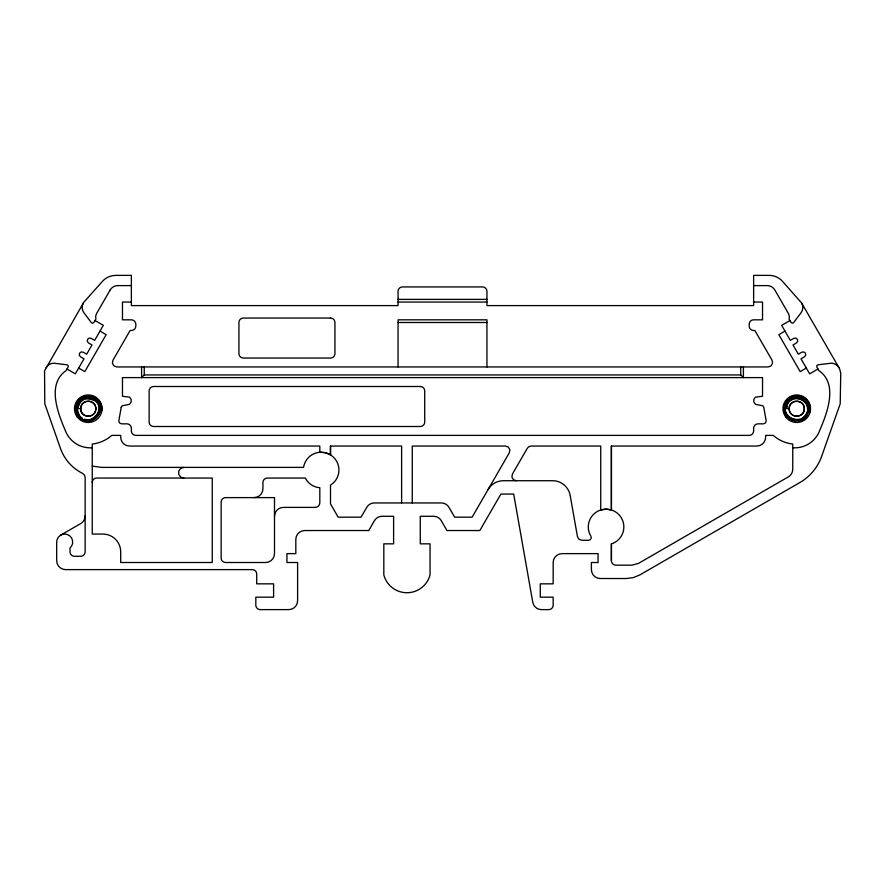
<?xml version="1.0" encoding="UTF-8"?>
<svg xmlns="http://www.w3.org/2000/svg" width="885" height="885" viewBox="0 0 885 885"><rect width="100%" height="100%" fill="white"/><g stroke="black" fill="none" stroke-linecap="round" stroke-linejoin="round"><path stroke-width="1.33" d="M92.25 482.502A4.447 4.447 0 0 1 96.697 478.055L212.256 478.055L212.256 562.506L120.703 562.506L120.703 551.842A17.777 17.777 0 0 0 102.925 534.064L92.25 534.064L92.25 444.06A35.555 35.555 0 0 0 111.776 435.387L120.703 435.387L120.703 437.168A8.894 8.894 0 0 0 129.586 446.051L319.817 446.051L319.817 452.268L325.359 452.722L330.492 454.868L330.492 446.051L401.613 446.051L401.613 502.945M516.276 480.721L513.422 479.681L511.895 477.048L512.426 474.061L527.305 448.275L528.942 446.648L531.155 446.051L600.738 446.051L600.738 509.992L606.07 509.174L611.402 509.992L611.402 446.051L756.741 446.051A8.894 8.894 0 0 0 765.636 437.168L765.636 435.387L773.225 435.387A35.555 35.555 0 0 0 792.75 444.049L792.75 469.194A8.894 8.894 0 0 1 788.303 476.893L638.483 563.391L631.813 565.172L615.849 565.172A4.447 4.447 0 0 1 611.402 560.725L611.402 543.91A17.777 17.777 0 0 0 622.542 520.258A17.777 17.777 0 0 0 598.05 511.076A17.777 17.777 0 0 0 590.903 536.221L591.257 538.036L590.361 539.651L588.625 540.281L581.821 540.281L578.956 539.242L577.44 536.609L570.172 495.412A17.777 17.777 0 0 0 552.671 480.721L503.443 480.721A17.777 17.777 0 0 0 488.044 489.615M78.157 408.56C77.924 400.861 87.416 395.341 93.921 399.666M786.654 408.56C786.201 395.086 808.149 395.562 807.485 408.892M75.579 408.516C75.214 389.422 106.543 394.168 101.155 412.222C103.556 403.87 96.045 394.776 87.349 395.772M77.028 406.082C79.772 441.084 120.327 400.474 85.425 398.759M807.385 411.226C804.277 426.902 778.999 417.974 786.3 403.737C792.263 389.599 814.665 400.374 807.751 413.959C801.511 428.827 777.815 417.454 785.194 403.228C791.068 388.891 814.244 397.63 809.653 412.222C811.7 404.854 806.202 396.624 798.558 395.827M75.867 405.817C76.873 401.359 80.314 397.653 84.672 396.292M85.026 397.431C75.789 399.743 74.008 413.605 82.327 418.196M784.364 405.817C785.537 400.44 790.36 396.237 795.836 395.772M808.503 411.481L804.631 418.041L800.14 420.53M110.138 290.048L96.498 313.666L95.646 316.266L95.912 318.987L93.898 322.483L92.682 323.235L91.376 322.638L83.975 312.803A8.883 8.883 0 0 1 83.367 303.024M77.891 403.792L82.803 398.482L89.905 397.011M743.411 366.943L743.411 377.607L740.745 374.941L144.255 374.941L141.589 377.607L141.589 366.943M83.345 399.467L80.037 402.343L78.212 406.348L77.98 408.56L80.657 408.593C80.413 398.892 96.244 399.013 95.857 408.715C96.244 418.494 80.269 418.505 80.657 408.715M801.887 418.395C820.871 405.828 789.066 385.926 786.477 408.56L789.143 408.593C788.911 398.892 804.742 399.013 804.343 408.715C804.731 418.494 788.756 418.505 789.143 408.715M60.7 535.137L80.701 523.588A8.894 8.894 0 0 0 85.137 515.889M789.984 320.536L781.665 325.337L790.338 340.349L793.801 338.347L795.825 338.081L797.44 339.32L797.706 341.344L796.467 342.96L793.004 344.962L798.336 354.199L801.799 352.197L803.823 351.931L805.438 353.181L805.704 355.206L804.465 356.821L801.002 358.823L809.664 373.835L817.983 369.034M784.995 331.101L778.844 334.663L800.173 371.611L806.335 368.06M183.814 467.391L180.684 468.408L178.748 471.074L178.748 474.371L180.684 477.037L183.814 478.055M75.546 408.516C78.444 436.427 117.417 410.574 92.283 397.653M89.12 421.083C96.133 420.607 101.565 413.339 100.027 406.469M799.797 419.424L795.15 419.822L790.77 418.306M131.367 285.601L117.827 285.601A8.894 8.894 0 0 0 110.138 290.048M753.633 285.601L767.173 285.601A8.894 8.894 0 0 1 774.862 290.048L788.502 313.666L789.354 316.266L789.088 318.987L791.101 322.483L792.318 323.235L793.624 322.638L801.025 312.803A8.883 8.883 0 0 0 801.633 303.024L782.484 281.308A17.777 17.777 0 0 0 769.22 275.379L753.633 275.379L753.633 305.602L486.949 305.602L486.949 291.375A4.447 4.447 0 0 0 482.502 286.928L402.498 286.928A4.447 4.447 0 0 0 398.051 291.375L398.051 305.602L131.367 305.602L131.367 275.379L115.78 275.379A17.777 17.777 0 0 0 102.516 281.308L83.821 302.227L44.549 370.859L44.792 403.77L60.611 448.817A44.449 44.449 0 0 0 82.67 473.453L84.473 475.09L85.137 477.435L85.137 551.842A4.447 4.447 0 0 1 80.701 556.289L74.473 556.289A4.447 4.447 0 0 1 70.026 551.842L70.026 548.025A7.998 7.998 0 0 0 67.957 534.761A7.998 7.998 0 0 0 56.695 542.062L56.695 560.725A8.894 8.894 0 0 0 65.59 569.619L252.269 569.619A4.447 4.447 0 0 1 256.705 574.066L256.705 583.846L273.598 583.846L273.598 597.176L255.82 597.176L255.82 605.174A4.447 4.447 0 0 0 260.267 609.621L288.709 609.621A8.894 8.894 0 0 0 297.603 600.738L297.603 562.506L286.928 562.506L286.928 553.623L295.822 553.623L295.822 539.419A8.894 8.894 0 0 1 304.717 530.535L368.746 530.535L374.41 520.723A8.894 8.894 0 0 1 382.11 516.287L393.604 516.287L393.604 543.844L383.824 543.844L383.824 574.951A23.917 23.917 0 0 0 430.055 574.951L430.055 543.844L420.275 543.844L420.275 516.287L433.606 516.287A8.894 8.894 0 0 1 441.294 520.723L446.958 530.535L479.825 530.535L500.877 494.062L513.687 494.062L532.77 602.276A8.894 8.894 0 0 0 541.52 609.621L548.733 609.621A4.447 4.447 0 0 0 553.169 605.174L553.169 597.176L540.281 597.176L540.281 583.846L553.169 583.846L553.169 562.506A8.894 8.894 0 0 1 562.063 553.623L598.061 553.623L598.061 562.506L591.401 562.506L591.401 569.619A8.894 8.894 0 0 0 600.284 578.513L626.48 578.513L633.383 577.595L639.811 574.94L799.974 482.469A48.896 48.896 0 0 0 821.468 456.848L840.208 403.77L840.75 373.16L839.555 368.713L801.633 303.024M398.051 299.384L486.949 299.384M131.367 302.05L122.473 302.05L122.473 319.828L131.367 319.828A4.447 4.447 0 0 1 135.814 324.264A7.81 7.81 0 0 1 135.814 326.045A4.447 4.447 0 0 1 131.367 330.492L130.117 330.492L112.926 360.272L112.406 363.27L113.922 365.903L116.776 366.943L768.224 366.943L771.078 365.903L772.594 363.27L772.074 360.272L754.883 330.492L753.633 330.492A4.447 4.447 0 0 1 749.783 328.269A7.81 7.81 0 0 1 749.783 322.051A4.447 4.447 0 0 1 753.633 319.828L762.527 319.828L762.527 302.05L753.633 302.05M398.051 302.05L486.949 302.05M398.051 322.494L486.949 322.494M92.25 447.832L90.281 447.832A26.672 26.672 0 0 1 65.213 430.287C57.912 413.107 46.529 384.035 66.132 370.572L68.156 367.065L68.2 365.638L67.028 364.808L54.815 363.304A8.894 8.894 0 0 0 46.031 367.684M792.75 447.832L794.719 447.832A26.672 26.672 0 0 0 819.787 430.287C827.088 413.107 838.46 384.024 818.868 370.572L816.844 367.065L816.8 365.638L817.972 364.808L830.185 363.304A8.894 8.894 0 0 1 838.969 367.684M87.46 397.055L94.551 398.615L99.363 404.113M92.25 466.107L101.731 467.391L303.566 467.391A17.777 17.777 0 0 1 330.946 455.155A17.777 17.777 0 0 1 330.492 485.124L330.492 503.908L338.147 517.172L361.058 517.172L366.711 507.393A8.894 8.894 0 0 1 374.41 502.945L441.294 502.945A8.894 8.894 0 0 1 448.994 507.393L454.647 517.172L472.136 517.172L509.351 452.722L509.871 449.724L508.355 447.091L505.501 446.051L412.277 446.051L412.277 502.945M795.018 420.972L790.161 419.302L785.083 413.56M84.429 419.169C94.85 423.45 104.231 408.45 95.58 401.104M86.52 420.972L81.674 419.302L76.63 413.56M95.016 320.536L103.335 325.337L94.662 340.349L91.199 338.347L89.175 338.081L87.56 339.32L87.294 341.344L88.533 342.96L91.996 344.962L86.664 354.199L83.201 352.197L81.177 351.931L79.561 353.181L79.296 355.206L80.535 356.821L83.998 358.823L75.336 373.835L67.017 369.034M100.005 331.101L106.156 334.663L84.827 371.611L78.665 368.06M788.977 416.802C775.592 404.423 800.991 387.298 807.773 404.135M784.077 408.516L784.342 411.094M740.745 366.943L740.745 374.941M611.402 446.051L611.402 509.992M611.402 543.91L611.402 560.725M486.949 366.943L486.949 319.828L398.051 319.828L398.051 366.943M330.492 446.051L330.492 454.868M144.255 366.943L144.255 374.941M254.039 497.613A8.894 8.894 0 0 0 262.933 488.73L262.933 482.502A4.447 4.447 0 0 1 267.381 478.055L305.314 478.055A17.777 17.777 0 0 0 319.817 487.724L319.817 502.503A4.668 4.668 0 0 1 315.16 507.393L283.377 507.393A8.894 8.894 0 0 0 274.494 516.287M121.201 407.365L118.844 420.707L119.431 422.875L121.477 423.838L126.92 423.838A4.447 4.447 0 0 1 131.367 428.274L131.367 430.94A4.447 4.447 0 0 0 135.814 435.387L749.186 435.387A4.447 4.447 0 0 0 753.633 430.94L753.633 428.274A4.447 4.447 0 0 1 758.08 423.827L763.523 423.838L765.569 422.875L766.156 420.707L763.799 407.365L762.892 405.784L755.469 404.312L753.854 402.089L753.854 399.345L755.469 397.122L762.527 396.27L762.527 377.607L122.473 377.607L122.473 396.27L129.531 397.122L131.146 399.345L131.146 402.089L129.531 404.312L122.108 405.784L121.201 407.365M330.492 318.047L243.375 318.047A4.447 4.447 0 0 0 238.928 322.494L238.928 353.602A4.447 4.447 0 0 0 243.375 358.049L330.492 358.049A4.447 4.447 0 0 0 334.939 353.602L334.939 322.494A4.447 4.447 0 0 0 330.492 318.047M420.275 386.491L153.592 386.491A4.447 4.447 0 0 0 149.145 390.938L149.145 422.056A4.447 4.447 0 0 0 153.592 426.504L420.275 426.504A4.447 4.447 0 0 0 424.723 422.056L424.723 390.938A4.447 4.447 0 0 0 420.275 386.491M274.494 497.613L225.598 497.613A4.447 4.447 0 0 0 221.15 502.06L221.15 558.059A4.447 4.447 0 0 0 225.598 562.506L265.6 562.506A8.894 8.894 0 0 0 274.494 553.623L274.494 497.613M804.332 408.239L804.288 407.775A7.6 7.6 0 0 0 792.407 402.476A7.6 7.6 0 0 0 793.225 415.452A7.6 7.6 0 0 0 804.343 408.715L804.332 408.239M95.834 408.239L95.79 407.775A7.6 7.6 0 0 0 83.92 402.476A7.6 7.6 0 0 0 84.728 415.452A7.6 7.6 0 0 0 95.857 408.715L95.834 408.239M77.327 417.112A13.784 13.784 0 0 0 100.978 413.992A13.784 13.784 0 0 0 86.453 395.064A13.784 13.784 0 0 0 77.327 417.112M785.814 417.112A13.784 13.784 0 0 0 809.476 413.992A13.784 13.784 0 0 0 794.951 395.064A13.784 13.784 0 0 0 785.814 417.112"/></g></svg>
